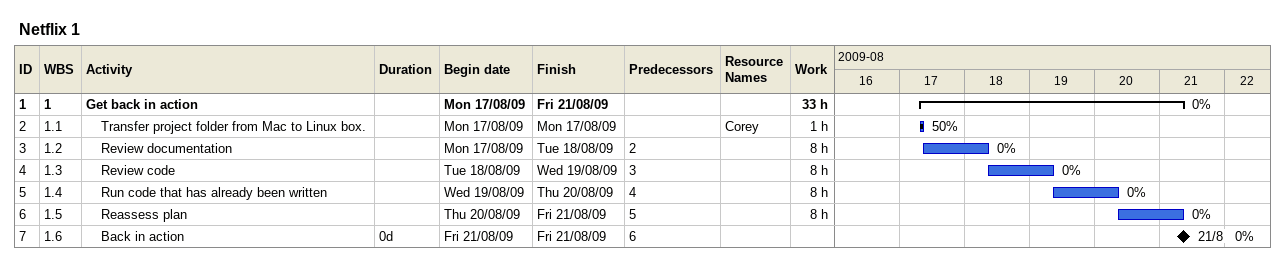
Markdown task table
Netflix 1

| ID | WBS | Task | Duration | Start | Finish | Predecessors | Resources | % complete | Work (h) |
|---|---|---|---|---|---|---|---|---|---|
| 1 | 1 | **Get back in action** |  | 2009-08-17 | 2009-08-21 |  |  | 0 | 33 |
| 2 | 1.1 | Transfer project folder from Mac to Linux box. |  | 2009-08-17 | 2009-08-17 |  | Corey | 50 | 1 |
| 3 | 1.2 | Review documentation |  | 2009-08-17 | 2009-08-18 | 2 |  | 0 | 8 |
| 4 | 1.3 | Review code |  | 2009-08-18 | 2009-08-19 | 3 |  | 0 | 8 |
| 5 | 1.4 | Run code that has already been written |  | 2009-08-19 | 2009-08-20 | 4 |  | 0 | 8 |
| 6 | 1.5 | Reassess plan |  | 2009-08-20 | 2009-08-21 | 5 |  | 0 | 8 |
| 7 | 1.6 | Back in action | 0d | 2009-08-21 | 2009-08-21 | 6 |  | 0 |  |
